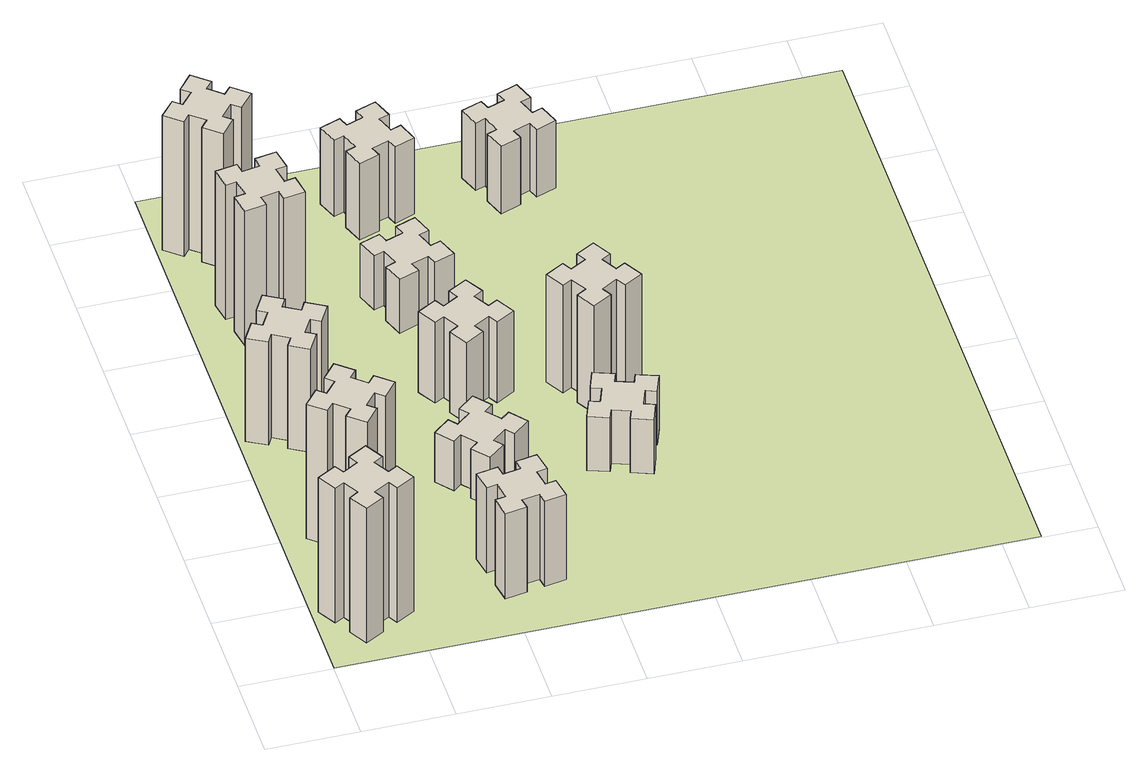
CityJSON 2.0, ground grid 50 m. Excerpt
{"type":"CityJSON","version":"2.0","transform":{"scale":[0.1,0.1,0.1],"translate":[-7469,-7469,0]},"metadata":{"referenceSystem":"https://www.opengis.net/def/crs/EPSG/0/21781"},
"CityObjects":{
"building1":{"type":"Building","attributes":{"class":"1000","function":"1000","usage":"1000","yearOfConstruction":2016,"roofType":"1000","measuredHeight":90,"storeysAboveGround":30,"storeysBelowGround":0},"geometry":[{"type":"Solid","lod":"1","boundaries":[[[[0,1,2,3,4,5,6,7,8,9,10,11,12,13,14,15,16,17,18,19]],[[17,16,20,21]],[[16,15,22,20]],[[15,14,23,22]],[[14,13,24,23]],[[13,12,25,24]],[[12,11,26,25]],[[11,10,27,26]],[[10,9,28,27]],[[9,8,29,28]],[[8,7,30,29]],[[7,6,31,30]],[[6,5,32,31]],[[5,4,33,32]],[[4,3,34,33]],[[3,2,35,34]],[[2,1,36,35]],[[1,0,37,36]],[[0,19,38,37]],[[19,18,39,38]],[[18,17,21,39]],[[24,25,26,27,28,29,30,31,32,33,34,35,36,37,38,39,21,20,22,23]]]]}]},
"building2":{"type":"Building","attributes":{"class":"1000","function":"1000","usage":"1000","yearOfConstruction":2016,"roofType":"1000","measuredHeight":90,"storeysAboveGround":30,"storeysBelowGround":0},"geometry":[{"type":"Solid","lod":"1","boundaries":[[[[40,41,42,43,44,45,46,47,48,49,50,51,52,53,54,55,56,57,58,59]],[[57,56,60,61]],[[56,55,62,60]],[[55,54,63,62]],[[54,53,64,63]],[[53,52,65,64]],[[52,51,66,65]],[[51,50,67,66]],[[50,49,68,67]],[[49,48,69,68]],[[48,47,70,69]],[[47,46,71,70]],[[46,45,72,71]],[[45,44,73,72]],[[44,43,74,73]],[[43,42,75,74]],[[42,41,76,75]],[[41,40,77,76]],[[40,59,78,77]],[[59,58,79,78]],[[58,57,61,79]],[[64,65,66,67,68,69,70,71,72,73,74,75,76,77,78,79,61,60,62,63]]]]}]},
"building3":{"type":"Building","attributes":{"class":"1000","function":"1000","usage":"1000","yearOfConstruction":2016,"roofType":"1000","measuredHeight":69,"storeysAboveGround":30,"storeysBelowGround":0},"geometry":[{"type":"Solid","lod":"1","boundaries":[[[[80,81,82,83,84,85,86,87,88,89,90,91,92,93,94,95,96,97,98,99]],[[97,96,100,101]],[[96,95,102,100]],[[95,94,103,102]],[[94,93,104,103]],[[93,92,105,104]],[[92,91,106,105]],[[91,90,107,106]],[[90,89,108,107]],[[89,88,109,108]],[[88,87,110,109]],[[87,86,111,110]],[[86,85,112,111]],[[85,84,113,112]],[[84,83,114,113]],[[83,82,115,114]],[[82,81,116,115]],[[81,80,117,116]],[[80,99,118,117]],[[99,98,119,118]],[[98,97,101,119]],[[104,105,106,107,108,109,110,111,112,113,114,115,116,117,118,119,101,100,102,103]]]]}]},
"building4":{"type":"Building","attributes":{"class":"1000","function":"1000","usage":"1000","yearOfConstruction":2016,"roofType":"1000","measuredHeight":90,"storeysAboveGround":30,"storeysBelowGround":0},"geometry":[{"type":"Solid","lod":"1","boundaries":[[[[120,121,122,123,124,125,126,127,128,129,130,131,132,133,134,135,136,137,138,139]],[[137,136,140,141]],[[136,135,142,140]],[[135,134,143,142]],[[134,133,144,143]],[[133,132,145,144]],[[132,131,146,145]],[[131,130,147,146]],[[130,129,148,147]],[[129,128,149,148]],[[128,127,150,149]],[[127,126,151,150]],[[126,125,152,151]],[[125,124,153,152]],[[124,123,154,153]],[[123,122,155,154]],[[122,121,156,155]],[[121,120,157,156]],[[120,139,158,157]],[[139,138,159,158]],[[138,137,141,159]],[[144,145,146,147,148,149,150,151,152,153,154,155,156,157,158,159,141,140,142,143]]]]}]},
"building5":{"type":"Building","attributes":{"class":"1000","function":"1000","usage":"1000","yearOfConstruction":2016,"roofType":"1000","measuredHeight":57,"storeysAboveGround":30,"storeysBelowGround":0},"geometry":[{"type":"Solid","lod":"1","boundaries":[[[[160,161,162,163,164,165,166,167,168,169,170,171,172,173,174,175,176,177,178,179]],[[177,176,180,181]],[[176,175,182,180]],[[175,174,183,182]],[[174,173,184,183]],[[173,172,185,184]],[[172,171,186,185]],[[171,170,187,186]],[[170,169,188,187]],[[169,168,189,188]],[[168,167,190,189]],[[167,166,191,190]],[[166,165,192,191]],[[165,164,193,192]],[[164,163,194,193]],[[163,162,195,194]],[[162,161,196,195]],[[161,160,197,196]],[[160,179,198,197]],[[179,178,199,198]],[[178,177,181,199]],[[184,185,186,187,188,189,190,191,192,193,194,195,196,197,198,199,181,180,182,183]]]]}]},
"building6":{"type":"Building","attributes":{"class":"1000","function":"1000","usage":"1000","yearOfConstruction":2016,"roofType":"1000","measuredHeight":90,"storeysAboveGround":30,"storeysBelowGround":0},"geometry":[{"type":"Solid","lod":"1","boundaries":[[[[200,201,202,203,204,205,206,207,208,209,210,211,212,213,214,215,216,217,218,219]],[[217,216,220,221]],[[216,215,222,220]],[[215,214,223,222]],[[214,213,224,223]],[[213,212,225,224]],[[212,211,226,225]],[[211,210,227,226]],[[210,209,228,227]],[[209,208,229,228]],[[208,207,230,229]],[[207,206,231,230]],[[206,205,232,231]],[[205,204,233,232]],[[204,203,234,233]],[[203,202,235,234]],[[202,201,236,235]],[[201,200,237,236]],[[200,219,238,237]],[[219,218,239,238]],[[218,217,221,239]],[[224,225,226,227,228,229,230,231,232,233,234,235,236,237,238,239,221,220,222,223]]]]}]},
"building7":{"type":"Building","attributes":{"class":"1000","function":"1000","usage":"1000","yearOfConstruction":2016,"roofType":"1000","measuredHeight":33,"storeysAboveGround":30,"storeysBelowGround":0},"geometry":[{"type":"Solid","lod":"1","boundaries":[[[[240,241,242,243,244,245,246,247,248,249,250,251,252,253,254,255,256,257,258,259]],[[257,256,260,261]],[[256,255,262,260]],[[255,254,263,262]],[[254,253,264,263]],[[253,252,265,264]],[[252,251,266,265]],[[251,250,267,266]],[[250,249,268,267]],[[249,248,269,268]],[[248,247,270,269]],[[247,246,271,270]],[[246,245,272,271]],[[245,244,273,272]],[[244,243,274,273]],[[243,242,275,274]],[[242,241,276,275]],[[241,240,277,276]],[[240,259,278,277]],[[259,258,279,278]],[[258,257,261,279]],[[264,265,266,267,268,269,270,271,272,273,274,275,276,277,278,279,261,260,262,263]]]]}]},
"building8":{"type":"Building","attributes":{"class":"1000","function":"1000","usage":"1000","yearOfConstruction":2016,"roofType":"1000","measuredHeight":54,"storeysAboveGround":30,"storeysBelowGround":0},"geometry":[{"type":"Solid","lod":"1","boundaries":[[[[280,281,282,283,284,285,286,287,288,289,290,291,292,293,294,295,296,297,298,299]],[[297,296,300,301]],[[296,295,302,300]],[[295,294,303,302]],[[294,293,304,303]],[[293,292,305,304]],[[292,291,306,305]],[[291,290,307,306]],[[290,289,308,307]],[[289,288,309,308]],[[288,287,310,309]],[[287,286,311,310]],[[286,285,312,311]],[[285,284,313,312]],[[284,283,314,313]],[[283,282,315,314]],[[282,281,316,315]],[[281,280,317,316]],[[280,299,318,317]],[[299,298,319,318]],[[298,297,301,319]],[[304,305,306,307,308,309,310,311,312,313,314,315,316,317,318,319,301,300,302,303]]]]}]},
"building9":{"type":"Building","attributes":{"class":"1000","function":"1000","usage":"1000","yearOfConstruction":2016,"roofType":"1000","measuredHeight":36,"storeysAboveGround":30,"storeysBelowGround":0},"geometry":[{"type":"Solid","lod":"1","boundaries":[[[[320,321,322,323,324,325,326,327,328,329,330,331,332,333,334,335,336,337,338,339]],[[337,336,340,341]],[[336,335,342,340]],[[335,334,343,342]],[[334,333,344,343]],[[333,332,345,344]],[[332,331,346,345]],[[331,330,347,346]],[[330,329,348,347]],[[329,328,349,348]],[[328,327,350,349]],[[327,326,351,350]],[[326,325,352,351]],[[325,324,353,352]],[[324,323,354,353]],[[323,322,355,354]],[[322,321,356,355]],[[321,320,357,356]],[[320,339,358,357]],[[339,338,359,358]],[[338,337,341,359]],[[344,345,346,347,348,349,350,351,352,353,354,355,356,357,358,359,341,340,342,343]]]]}]},
"building10":{"type":"Building","attributes":{"class":"1000","function":"1000","usage":"1000","yearOfConstruction":2016,"roofType":"1000","measuredHeight":51,"storeysAboveGround":30,"storeysBelowGround":0},"geometry":[{"type":"Solid","lod":"1","boundaries":[[[[360,361,362,363,364,365,366,367,368,369,370,371,372,373,374,375,376,377,378,379]],[[377,376,380,381]],[[376,375,382,380]],[[375,374,383,382]],[[374,373,384,383]],[[373,372,385,384]],[[372,371,386,385]],[[371,370,387,386]],[[370,369,388,387]],[[369,368,389,388]],[[368,367,390,389]],[[367,366,391,390]],[[366,365,392,391]],[[365,364,393,392]],[[364,363,394,393]],[[363,362,395,394]],[[362,361,396,395]],[[361,360,397,396]],[[360,379,398,397]],[[379,378,399,398]],[[378,377,381,399]],[[384,385,386,387,388,389,390,391,392,393,394,395,396,397,398,399,381,380,382,383]]]]}]},
"building11":{"type":"Building","attributes":{"class":"1000","function":"1000","usage":"1000","yearOfConstruction":2016,"roofType":"1000","measuredHeight":36,"storeysAboveGround":30,"storeysBelowGround":0},"geometry":[{"type":"Solid","lod":"1","boundaries":[[[[400,401,402,403,404,405,406,407,408,409,410,411,412,413,414,415,416,417,418,419]],[[417,416,420,421]],[[416,415,422,420]],[[415,414,423,422]],[[414,413,424,423]],[[413,412,425,424]],[[412,411,426,425]],[[411,410,427,426]],[[410,409,428,427]],[[409,408,429,428]],[[408,407,430,429]],[[407,406,431,430]],[[406,405,432,431]],[[405,404,433,432]],[[404,403,434,433]],[[403,402,435,434]],[[402,401,436,435]],[[401,400,437,436]],[[400,419,438,437]],[[419,418,439,438]],[[418,417,421,439]],[[424,425,426,427,428,429,430,431,432,433,434,435,436,437,438,439,421,420,422,423]]]]}]},
"building12":{"type":"Building","attributes":{"class":"1000","function":"1000","usage":"1000","yearOfConstruction":2016,"roofType":"1000","measuredHeight":72,"storeysAboveGround":30,"storeysBelowGround":0},"geometry":[{"type":"Solid","lod":"1","boundaries":[[[[440,441,442,443,444,445,446,447,448,449,450,451,452,453,454,455,456,457,458,459]],[[457,456,460,461]],[[456,455,462,460]],[[455,454,463,462]],[[454,453,464,463]],[[453,452,465,464]],[[452,451,466,465]],[[451,450,467,466]],[[450,449,468,467]],[[449,448,469,468]],[[448,447,470,469]],[[447,446,471,470]],[[446,445,472,471]],[[445,444,473,472]],[[444,443,474,473]],[[443,442,475,474]],[[442,441,476,475]],[[441,440,477,476]],[[440,459,478,477]],[[459,458,479,478]],[[458,457,461,479]],[[464,465,466,467,468,469,470,471,472,473,474,475,476,477,478,479,461,460,462,463]]]]}]},
"building13":{"type":"Building","attributes":{"class":"1000","function":"1000","usage":"1000","yearOfConstruction":2016,"roofType":"1000","measuredHeight":45,"storeysAboveGround":30,"storeysBelowGround":0},"geometry":[{"type":"Solid","lod":"1","boundaries":[[[[480,481,482,483,484,485,486,487,488,489,490,491,492,493,494,495,496,497,498,499]],[[497,496,500,501]],[[496,495,502,500]],[[495,494,503,502]],[[494,493,504,503]],[[493,492,505,504]],[[492,491,506,505]],[[491,490,507,506]],[[490,489,508,507]],[[489,488,509,508]],[[488,487,510,509]],[[487,486,511,510]],[[486,485,512,511]],[[485,484,513,512]],[[484,483,514,513]],[[483,482,515,514]],[[482,481,516,515]],[[481,480,517,516]],[[480,499,518,517]],[[499,498,519,518]],[[498,497,501,519]],[[504,505,506,507,508,509,510,511,512,513,514,515,516,517,518,519,501,500,502,503]]]]}]},
"landuse1":{"type":"LandUse","attributes":{"name":"plot1","function":"1010"},"geometry":[{"type":"MultiSurface","lod":"1","boundaries":[[[520,521,522,523]]]}]}
},
"vertices":[
[155,364,0],[205,277,0],[153,247,0],[213,143,0],[317,203,0],[287,255,0],[374,305,0],[404,253,0],[508,313,0],[448,417,0],[396,387,0],[346,474,0],[398,504,0],[338,608,0],[234,548,0],[264,496,0],[177,446,0],[147,498,0],[43,438,0],[103,334,0],[177,446,900],[147,498,900],[264,496,900],[234,548,900],[338,608,900],[398,504,900],[346,474,900],[396,387,900],[448,417,900],[508,313,900],[404,253,900],[374,305,900],[287,255,900],[317,203,900],[213,143,900],[153,247,900],[205,277,900],[155,364,900],[103,334,900],[43,438,900],
[484,1067,0],[408,1132,0],[446,1178,0],[354,1255,0],[277,1163,0],[323,1124,0],[259,1048,0],[213,1086,0],[136,994,0],[228,917,0],[266,963,0],[343,899,0],[304,853,0],[396,776,0],[473,868,0],[427,906,0],[492,983,0],[538,944,0],[615,1036,0],[523,1113,0],[492,983,900],[538,944,900],[427,906,900],[473,868,900],[396,776,900],[304,853,900],[343,899,900],[266,963,900],[228,917,900],[136,994,900],[213,1086,900],[259,1048,900],[323,1124,900],[277,1163,900],[354,1255,900],[446,1178,900],[408,1132,900],[484,1067,900],[523,1113,900],[615,1036,900],
[374,1926,0],[287,1976,0],[317,2028,0],[213,2088,0],[153,1984,0],[205,1954,0],[155,1867,0],[103,1897,0],[43,1793,0],[147,1733,0],[177,1785,0],[264,1735,0],[234,1683,0],[338,1623,0],[398,1727,0],[346,1757,0],[396,1844,0],[448,1814,0],[508,1918,0],[404,1978,0],[396,1844,690],[448,1814,690],[346,1757,690],[398,1727,690],[338,1623,690],[234,1683,690],[264,1735,690],[177,1785,690],[147,1733,690],[43,1793,690],[103,1897,690],[155,1867,690],[205,1954,690],[153,1984,690],[213,2088,690],[317,2028,690],[287,1976,690],[374,1926,690],[404,1978,690],[508,1918,690],
[405,2812,0],[307,2795,0],[297,2854,0],[178,2833,0],[199,2715,0],[258,2725,0],[276,2627,0],[217,2617,0],[237,2498,0],[356,2519,0],[345,2578,0],[444,2596,0],[454,2537,0],[572,2557,0],[551,2676,0],[492,2665,0],[475,2764,0],[534,2774,0],[513,2892,0],[395,2871,0],[475,2764,900],[534,2774,900],[492,2665,900],[551,2676,900],[572,2557,900],[454,2537,900],[444,2596,900],[345,2578,900],[356,2519,900],[237,2498,900],[217,2617,900],[276,2627,900],[258,2725,900],[199,2715,900],[178,2833,900],[297,2854,900],[307,2795,900],[405,2812,900],[395,2871,900],[513,2892,900],
[1085,358,0],[1184,376,0],[1194,317,0],[1312,337,0],[1291,456,0],[1232,445,0],[1215,544,0],[1274,554,0],[1253,672,0],[1135,651,0],[1145,592,0],[1047,575,0],[1037,634,0],[918,613,0],[939,495,0],[998,505,0],[1016,407,0],[957,397,0],[977,278,0],[1096,299,0],[1016,407,570],[957,397,570],[998,505,570],[939,495,570],[918,613,570],[1037,634,570],[1047,575,570],[1145,592,570],[1135,651,570],[1253,672,570],[1274,554,570],[1215,544,570],[1232,445,570],[1291,456,570],[1312,337,570],[1194,317,570],[1184,376,570],[1085,358,570],[1096,299,570],[977,278,570],
[384,3387,0],[308,3452,0],[346,3498,0],[254,3575,0],[177,3483,0],[223,3444,0],[159,3368,0],[113,3406,0],[36,3314,0],[128,3237,0],[166,3283,0],[243,3219,0],[204,3173,0],[296,3096,0],[373,3188,0],[327,3226,0],[392,3303,0],[438,3264,0],[515,3356,0],[423,3433,0],[392,3303,900],[438,3264,900],[327,3226,900],[373,3188,900],[296,3096,900],[204,3173,900],[243,3219,900],[166,3283,900],[128,3237,900],[36,3314,900],[113,3406,900],[159,3368,900],[223,3444,900],[177,3483,900],[254,3575,900],[346,3498,900],[308,3452,900],[384,3387,900],[423,3433,900],[515,3356,900],
[1083,1332,0],[1006,1267,0],[968,1313,0],[876,1236,0],[953,1144,0],[999,1183,0],[1063,1106,0],[1017,1068,0],[1094,976,0],[1186,1053,0],[1148,1099,0],[1224,1163,0],[1263,1117,0],[1355,1194,0],[1278,1286,0],[1232,1248,0],[1167,1324,0],[1213,1363,0],[1136,1455,0],[1044,1378,0],[1167,1324,330],[1213,1363,330],[1232,1248,330],[1278,1286,330],[1355,1194,330],[1263,1117,330],[1224,1163,330],[1148,1099,330],[1186,1053,330],[1094,976,330],[1017,1068,330],[1063,1106,330],[999,1183,330],[953,1144,330],[876,1236,330],[968,1313,330],[1006,1267,330],[1083,1332,330],[1044,1378,330],[1136,1455,330],
[1336,1867,0],[1286,1954,0],[1338,1984,0],[1278,2088,0],[1174,2028,0],[1204,1976,0],[1117,1926,0],[1087,1978,0],[983,1918,0],[1043,1814,0],[1095,1844,0],[1145,1757,0],[1093,1727,0],[1153,1623,0],[1257,1683,0],[1227,1735,0],[1314,1785,0],[1344,1733,0],[1448,1793,0],[1388,1897,0],[1314,1785,540],[1344,1733,540],[1227,1735,540],[1257,1683,540],[1153,1623,540],[1093,1727,540],[1145,1757,540],[1095,1844,540],[1043,1814,540],[983,1918,540],[1087,1978,540],[1117,1926,540],[1204,1976,540],[1174,2028,540],[1278,2088,540],[1338,1984,540],[1286,1954,540],[1336,1867,540],[1388,1897,540],[1448,1793,540],
[1125,2716,0],[1031,2682,0],[1010,2738,0],[897,2697,0],[939,2584,0],[995,2605,0],[1029,2511,0],[973,2490,0],[1014,2377,0],[1127,2419,0],[1106,2475,0],[1200,2509,0],[1220,2453,0],[1333,2494,0],[1292,2607,0],[1236,2586,0],[1202,2680,0],[1258,2700,0],[1217,2813,0],[1104,2772,0],[1202,2680,360],[1258,2700,360],[1236,2586,360],[1292,2607,360],[1333,2494,360],[1220,2453,360],[1200,2509,360],[1106,2475,360],[1127,2419,360],[1014,2377,360],[973,2490,360],[1029,2511,360],[995,2605,360],[939,2584,360],[897,2697,360],[1010,2738,360],[1031,2682,360],[1125,2716,360],[1104,2772,360],[1217,2813,360],
[1125,3456,0],[1031,3422,0],[1010,3478,0],[897,3437,0],[939,3324,0],[995,3345,0],[1029,3251,0],[973,3230,0],[1014,3117,0],[1127,3159,0],[1106,3215,0],[1200,3249,0],[1220,3193,0],[1333,3234,0],[1292,3347,0],[1236,3326,0],[1202,3420,0],[1258,3440,0],[1217,3553,0],[1104,3512,0],[1202,3420,510],[1258,3440,510],[1236,3326,510],[1292,3347,510],[1333,3234,510],[1220,3193,510],[1200,3249,510],[1106,3215,510],[1127,3159,510],[1014,3117,510],[973,3230,510],[1029,3251,510],[995,3345,510],[939,3324,510],[897,3437,510],[1010,3478,510],[1031,3422,510],[1125,3456,510],[1104,3512,510],[1217,3553,510],
[1771,1129,0],[1865,1095,0],[1844,1039,0],[1957,997,0],[1998,1110,0],[1942,1131,0],[1976,1225,0],[2032,1204,0],[2073,1317,0],[1960,1358,0],[1940,1302,0],[1846,1336,0],[1867,1392,0],[1754,1433,0],[1713,1320,0],[1769,1300,0],[1735,1206,0],[1679,1227,0],[1637,1114,0],[1750,1073,0],[1735,1206,360],[1679,1227,360],[1769,1300,360],[1713,1320,360],[1754,1433,360],[1867,1392,360],[1846,1336,360],[1940,1302,360],[1960,1358,360],[2073,1317,360],[2032,1204,360],[1976,1225,360],[1942,1131,360],[1998,1110,360],[1957,997,360],[1844,1039,360],[1865,1095,360],[1771,1129,360],[1750,1073,360],[1637,1114,360],
[1976,1767,0],[1926,1854,0],[1978,1884,0],[1918,1988,0],[1814,1928,0],[1844,1876,0],[1757,1826,0],[1727,1878,0],[1623,1818,0],[1683,1714,0],[1735,1744,0],[1785,1657,0],[1733,1627,0],[1793,1523,0],[1897,1583,0],[1867,1635,0],[1954,1685,0],[1984,1633,0],[2088,1693,0],[2028,1797,0],[1954,1685,720],[1984,1633,720],[1867,1635,720],[1897,1583,720],[1793,1523,720],[1733,1627,720],[1785,1657,720],[1735,1744,720],[1683,1714,720],[1623,1818,720],[1727,1878,720],[1757,1826,720],[1844,1876,720],[1814,1928,720],[1918,1988,720],[1978,1884,720],[1926,1854,720],[1976,1767,720],[2028,1797,720],[2088,1693,720],
[1865,3456,0],[1771,3422,0],[1750,3478,0],[1637,3437,0],[1679,3324,0],[1735,3345,0],[1769,3251,0],[1713,3230,0],[1754,3117,0],[1867,3159,0],[1846,3215,0],[1940,3249,0],[1960,3193,0],[2073,3234,0],[2032,3347,0],[1976,3326,0],[1942,3420,0],[1998,3440,0],[1957,3553,0],[1844,3512,0],[1942,3420,450],[1998,3440,450],[1976,3326,450],[2032,3347,450],[2073,3234,450],[1960,3193,450],[1940,3249,450],[1846,3215,450],[1867,3159,450],[1754,3117,450],[1713,3230,450],[1769,3251,450],[1735,3345,450],[1679,3324,450],[1637,3437,450],[1750,3478,450],[1771,3422,450],[1865,3456,450],[1844,3512,450],[1957,3553,450],
[5,3705,0],[3705,3705,0],[3705,5,0],[5,5,0]
]}
